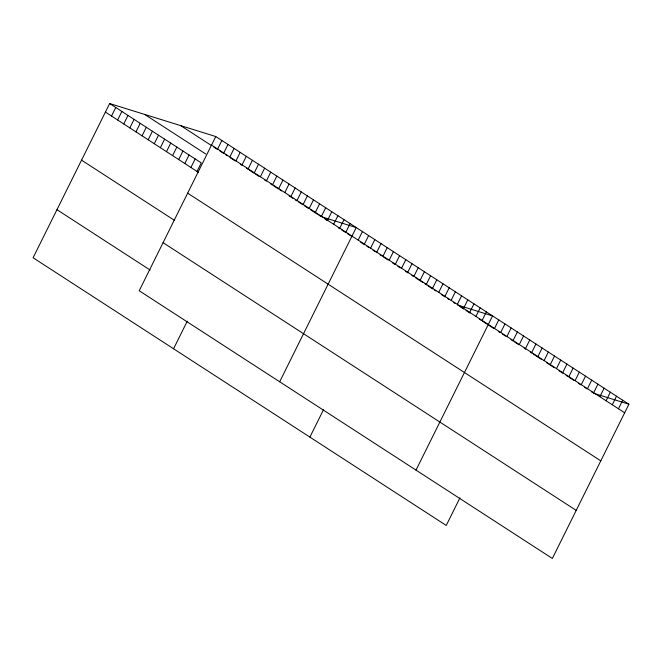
<?xml version="1.0" encoding="UTF-8"?>
<svg xmlns="http://www.w3.org/2000/svg" width="662" height="662" viewBox="0 0 662 662"><rect width="100%" height="100%" fill="white"/><g stroke="black" fill="none" stroke-linecap="round" stroke-linejoin="round"><path stroke-width="0.99" d="M215.762 136.537L139.21 290.759L552.348 558.463L628.9 404.242L215.762 136.537L109.652 103.537L33.1 257.758L446.238 525.462L459.933 497.865M111.522 116.04L115.767 107.492M117.629 119.996L121.874 111.448M123.736 123.951L127.981 115.411M129.843 127.907L134.088 119.367M135.95 131.87L140.195 123.322M142.057 135.826L146.302 127.278M148.164 139.781L152.409 131.242M154.271 143.737L158.516 135.197M160.378 147.692L164.623 139.152M166.485 151.656L170.73 143.108M172.592 155.611L176.837 147.072M178.699 159.567L182.944 151.027M184.806 163.522L189.051 154.982M190.913 167.486L195.158 158.938M197.019 171.441L201.265 162.893L109.652 103.537M217.632 149.041L221.869 140.493M223.739 152.996L227.976 144.448M229.846 156.952L234.083 148.412M235.953 160.907L240.19 152.368M242.06 164.871L246.297 156.323M248.167 168.827L252.404 160.278M254.274 172.782L258.511 164.242M173.568 348.775L187.263 321.178M260.381 176.737L264.618 168.198M266.488 180.701L270.733 172.153M272.595 184.657L276.84 176.109M278.702 188.612L282.947 180.072M284.809 192.568L289.054 184.028M290.916 196.523L295.161 187.983M297.023 200.487L301.268 191.939M303.13 204.442L307.375 195.894M309.237 208.398L313.482 199.858M315.344 212.353L319.589 203.813M321.451 216.317L325.696 207.769M327.558 220.272L331.803 211.724M333.665 224.228L337.91 215.688M339.772 228.183L344.017 219.643M345.878 232.147L350.124 223.599M279.67 381.775L356.23 227.554L322.187 216.97M358.183 240.116L362.428 231.576M364.381 244.129L368.626 235.589M370.579 248.151L374.824 239.603M376.777 252.164L381.022 243.616M382.975 256.177L387.212 247.638M389.173 260.191L393.41 251.651M395.371 264.212L399.608 255.664M309.899 437.119L323.602 409.521M401.569 268.226L405.806 259.678M407.759 272.239L412.004 263.699M413.957 276.253L418.202 267.713M420.155 280.274L424.4 271.726M426.353 284.288L430.598 275.748M432.551 288.301L436.796 279.761M438.749 292.323L442.986 283.775M444.947 296.336L449.184 287.788M451.145 300.349L455.382 291.81M457.343 304.363L461.579 295.823M463.532 308.384L467.777 299.836M469.73 312.398L473.975 303.85M475.928 316.411L480.173 307.871M482.126 320.425L486.371 311.885M416.009 470.119L492.561 315.898L457.55 305.008M494.522 328.46L498.759 319.912M500.72 332.473L504.957 323.933M506.918 336.486L511.155 327.947M513.116 340.508L517.353 331.96M519.306 344.521L523.551 335.982M525.504 348.535L529.749 339.995M531.702 352.556L535.947 344.008M537.9 356.57L542.145 348.022M544.098 360.583L548.335 352.043M550.296 364.597L554.533 356.057M556.494 368.618L560.731 360.07M562.692 372.632L566.929 364.083M568.881 376.645L573.127 368.105M575.079 380.658L579.324 372.118M581.277 384.68L585.522 376.132M587.475 388.693L591.72 380.145M593.673 392.707L597.918 384.167M599.871 396.72L604.108 388.18M606.069 400.742L610.306 392.194M612.267 404.755L616.504 396.215M618.465 408.768L622.702 400.229M628.9 404.242L593.888 393.352L591.563 391.846M211.526 145.077L624.655 412.79M180.751 125.648L211.286 145.433M213.578 146.914L217.393 149.389M219.685 150.878L223.499 153.352M225.792 154.834L227.314 155.818M230.368 157.804L234.952 160.767M240.298 164.234L241.82 165.219M246.405 168.189L247.927 169.174M249.458 170.167L254.034 173.138M255.565 174.123L259.38 176.597M264.726 180.064L266.248 181.049M270.832 184.019L272.355 185.004M273.886 185.997L278.462 188.968M279.993 189.953L281.515 190.946M289.153 195.894L292.968 198.36M295.26 199.85L296.783 200.834M298.314 201.827L302.89 204.798M304.421 205.783L308.235 208.257M310.528 209.738L314.342 212.212M315.104 212.709L317.396 214.19M318.927 215.183L321.211 216.664M325.092 219.18L327.409 220.686M338.257 227.711L339.805 228.713M341.352 229.714L346.003 232.726M347.55 233.736L352.201 236.748M360.724 242.267L364.597 244.775M366.922 246.281L368.469 247.282M373.111 250.294L375.437 251.8M380.087 254.812L381.635 255.822M383.182 256.823L387.833 259.835M392.483 262.847L394.809 264.353M397.903 266.356L400.229 267.862M405.649 271.379L407.974 272.885M411.847 275.392L413.394 276.402M415.719 277.908L419.592 280.415M420.37 280.92L422.695 282.426M425.012 283.924L426.568 284.933M428.115 285.934L432.758 288.946M434.313 289.948L435.861 290.957M441.281 294.466L445.154 296.981M447.479 298.488L449.026 299.489M453.677 302.501L455.224 303.502M459.875 306.514L463.748 309.022M466.073 310.528L469.946 313.043M479.238 319.067L481.564 320.573M482.341 321.07L486.984 324.082M488.531 325.083L493.96 328.6M498.602 331.612L500.158 332.614M502.475 334.12L505.578 336.13M510.998 339.647L513.323 341.153M514.87 342.155L518.743 344.662M524.172 348.179L525.719 349.18M530.361 352.192L531.917 353.194M533.464 354.203L538.115 357.215M538.885 357.712L541.21 359.218M546.63 362.735L554.375 367.749M559.026 370.761L562.899 373.277M566.002 375.28L567.549 376.289M569.097 377.29L573.747 380.302M578.389 383.315L580.715 384.821M584.587 387.328L586.913 388.834M144.672 114.427L205.741 153.998M105.415 112.077L198.55 172.426M187.66 193.155L600.798 460.86M81.55 160.154L174.685 220.504M163.075 242.681L576.205 510.394M56.965 209.68L150.1 270.038"/></g></svg>
